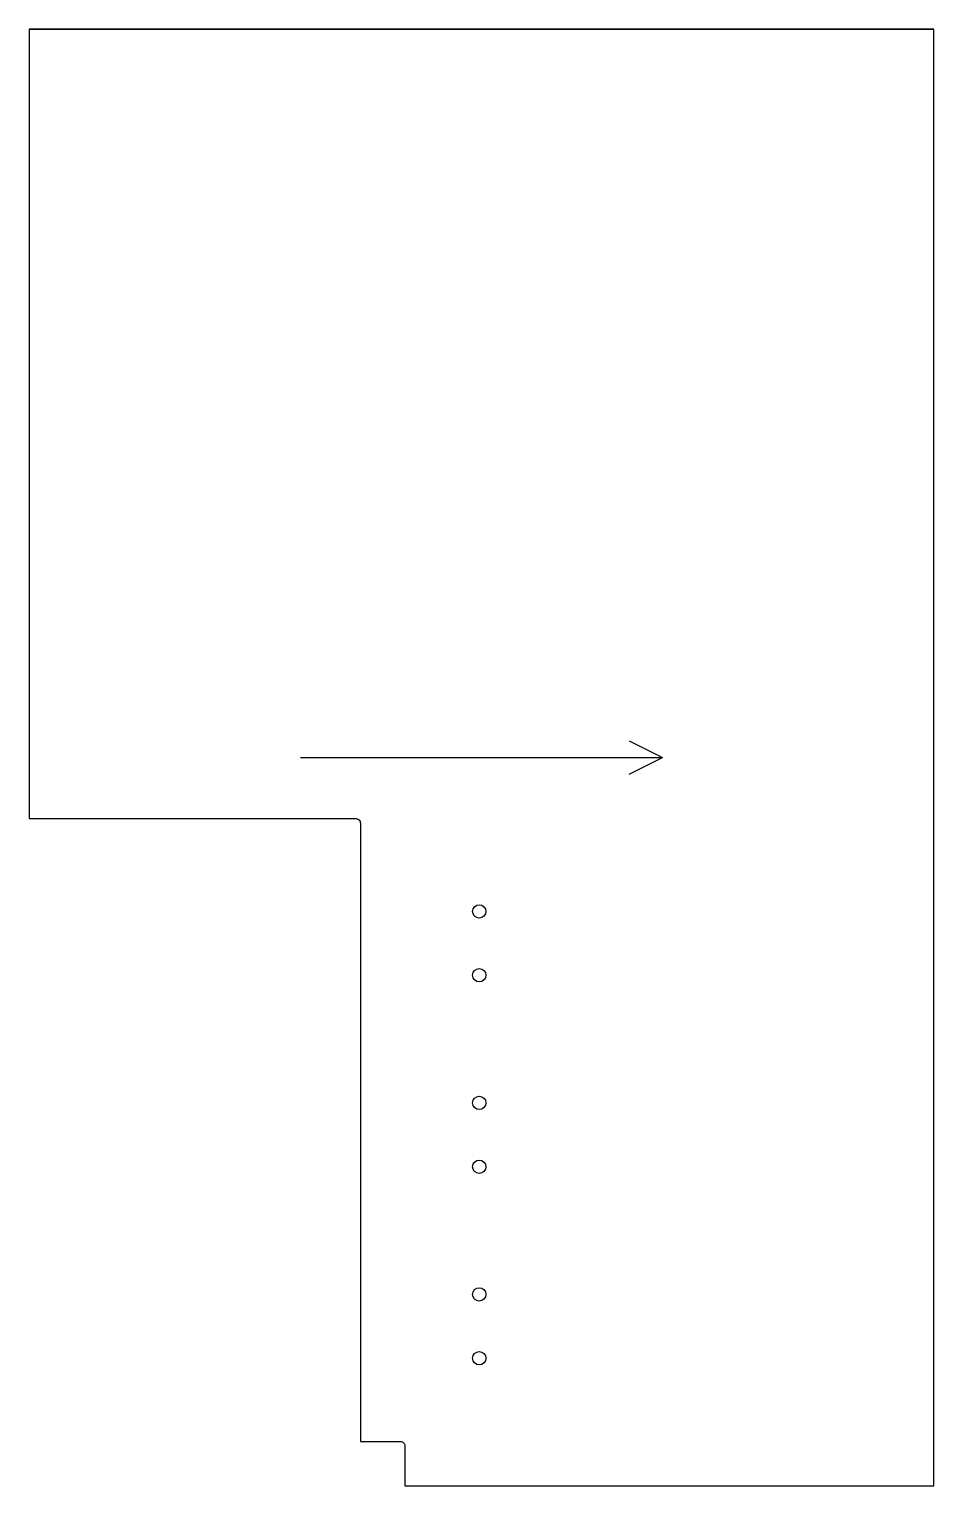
# Model space of a CAD drawing. Header units: millimetres. Extents: x 0 to 407, y 0 to 655.
import ezdxf

# ---------------------------------------------------------------- set-up
doc = ezdxf.new("R2010")
doc.units = ezdxf.units.MM
for name, color, linetype in [('A_SIDE_HOLES_12', 7, 'Continuous'), ('B_SIDE_HOLES_12', 7, 'Continuous'), ('EDGE_BANDING', 7, 'Continuous'), ('GRAIN_DIRECTION', 3, 'Continuous'), ('OUTSIDE_THROUGH', 7, 'Continuous')]:
    doc.layers.add(name, color=color, linetype=linetype)

msp = doc.modelspace()

# ---------------------------------------------------------------- linework, layer by layer
at = {"layer": 'A_SIDE_HOLES_12'}
for centre in [(202.5, 258.3), (202.5, 172.2), (202.5, 86.1)]:
    msp.add_circle(centre, 3, dxfattribs=at)
at = {"layer": 'B_SIDE_HOLES_12'}
for centre in [(202.5, 229.6), (202.5, 143.5), (202.5, 57.4)]:
    msp.add_circle(centre, 3, dxfattribs=at)
at = {"layer": 'EDGE_BANDING'}
msp.add_line((0, 655), (407, 655), dxfattribs=at)
at = {"layer": 'GRAIN_DIRECTION'}
for p in [(269.9, 335), (122.1, 327.5), (269.9, 320)]:
    msp.add_line(p, (284.9, 327.5), dxfattribs=at)
at = {"layer": 'OUTSIDE_THROUGH'}
msp.add_lwpolyline([(149, 298), (149, 20), (167, 20, -0.414214), (169, 18), (169, 0), (407, 0), (407, 655), (0, 655), (0, 300), (147, 300, -0.414214)], format="xyb", close=True, dxfattribs=at)

doc.saveas('drawing.dxf')
